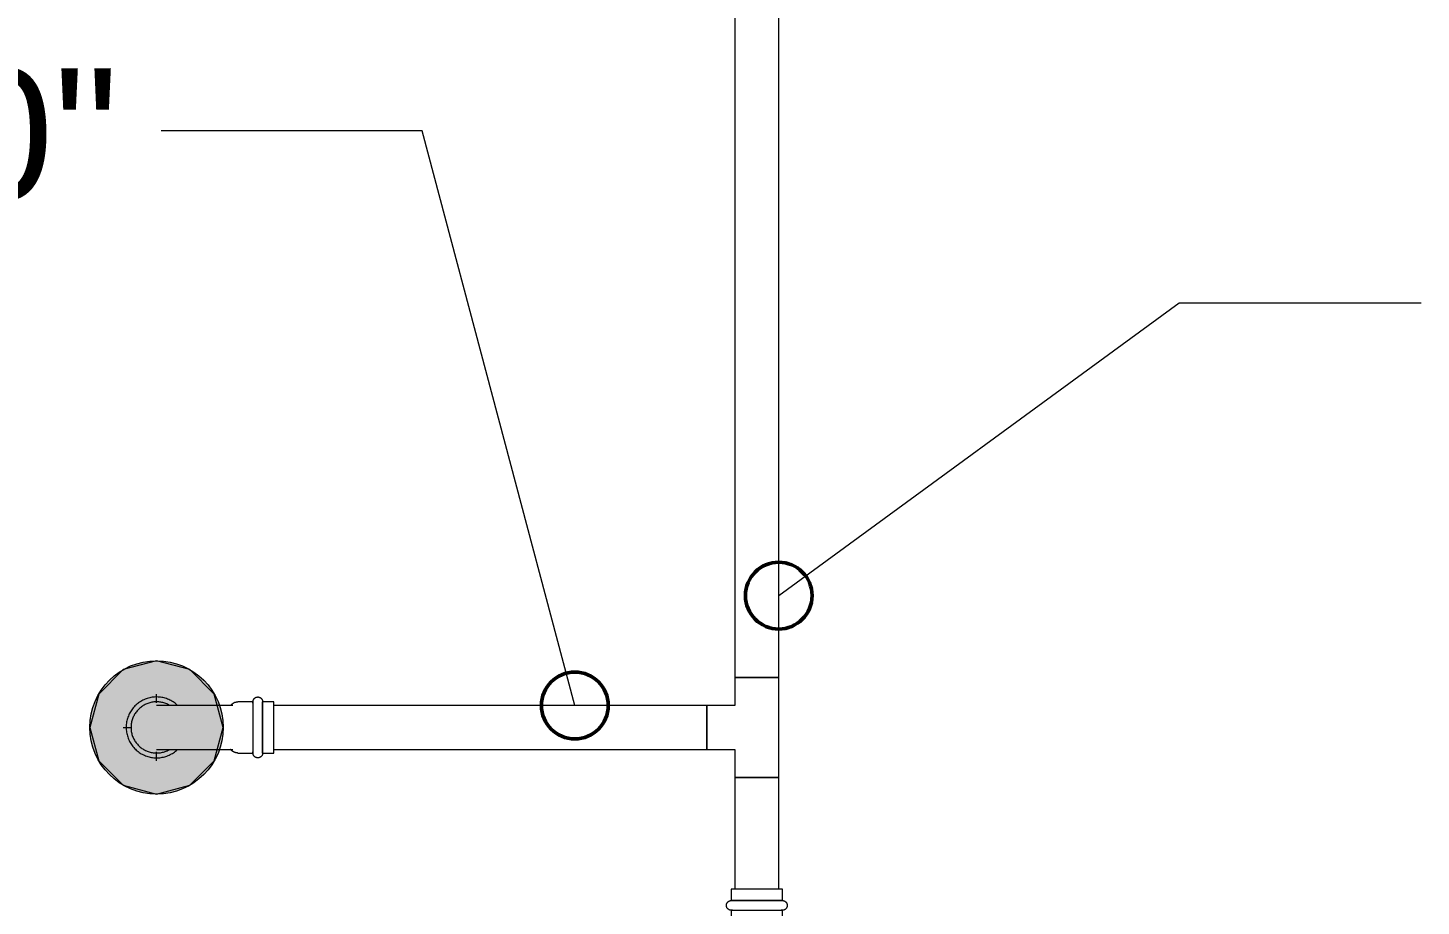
# Model space of a CAD drawing. Header units: inches. Extents: x -3679 to 241, y -496 to 1784.
# Drawn here: x -1187.48 to -1145.71, y 139.01 to 165.33 of the extents above; entities that cross this region are included whole.
import ezdxf

# ---------------------------------------------------------------- set-up
doc = ezdxf.new("R2010")
doc.units = ezdxf.units.IN
doc.header["$MEASUREMENT"] = 0
for name, color, linetype, lineweight in [('A-ANNO-NOTE', 250, 'Continuous', 9), ('G-ANNO-DIMS', 251, 'Continuous', 9), ('P-PIPE', 1, 'Continuous', 9), ('P-PIPE-CNTR', 1, 'Continuous', 9)]:
    doc.layers.add(name, color=color, linetype=linetype, lineweight=lineweight)
doc.styles.add('Arial', font='arial.ttf', dxfattribs={"height": 3.934132})

# ---------------------------------------------------------------- blocks, each defined once
blk = doc.blocks.new('Victaulic-VicPress316-Elbow 90-45deg Style P568_P571 - Standard-V2-SECOND LEVEL')
at = {"layer": 'P-PIPE'}
for p, q in [((-3203.704, 731.097), (-3203.704, 730.203)), ((-3202.389, 730.206), (-3202.389, 731.097)), ((-3203.813, 730.051), (-3203.813, 729.6)), ((-3202.28, 729.6), (-3202.28, 730.051)), ((-3203.046, 729.6), (-3203.813, 729.6)), ((-3202.28, 729.6), (-3203.046, 729.6)), ((-3203.813, 729.309), (-3203.813, 728.97)), ((-3203.046, 729.309), (-3203.813, 729.309)), ((-3202.28, 729.309), (-3203.046, 729.309)), ((-3202.28, 728.97), (-3202.28, 729.309)), ((-3203.813, 728.97), (-3203.046, 728.97)), ((-3203.046, 728.97), (-3202.28, 728.97))]:
    blk.add_line(p, q, dxfattribs=at)
at = {"layer": 'P-PIPE', "flags": 128}
for points in [[(-3203.046, 733.402), (-3203.083, 733.401), (-3203.119, 733.399), (-3203.155, 733.395), (-3203.191, 733.39), (-3203.227, 733.384), (-3203.263, 733.376), (-3203.298, 733.366), (-3203.333, 733.356), (-3203.367, 733.344), (-3203.401, 733.33), (-3203.434, 733.315), (-3203.467, 733.299), (-3203.499, 733.281), (-3203.53, 733.263), (-3203.561, 733.243), (-3203.591, 733.222), (-3203.619, 733.199), (-3203.647, 733.176), (-3203.674, 733.151), (-3203.7, 733.125), (-3203.725, 733.099), (-3203.749, 733.071), (-3203.772, 733.043), (-3203.793, 733.013), (-3203.813, 732.983), (-3203.833, 732.952), (-3203.85, 732.92), (-3203.867, 732.887), (-3203.882, 732.854), (-3203.896, 732.82), (-3203.909, 732.786), (-3203.92, 732.751), (-3203.93, 732.716), (-3203.938, 732.681), (-3203.945, 732.645), (-3203.95, 732.609), (-3203.954, 732.573), (-3203.957, 732.536), (-3203.958, 732.5), (-3203.958, 732.463), (-3203.956, 732.427), (-3203.953, 732.391), (-3203.948, 732.354), (-3203.942, 732.318), (-3203.934, 732.283), (-3203.925, 732.247), (-3203.915, 732.212), (-3203.903, 732.178), (-3203.89, 732.144), (-3203.875, 732.11), (-3203.859, 732.078), (-3203.842, 732.045), (-3203.824, 732.014), (-3203.804, 731.983), (-3203.783, 731.953), (-3203.761, 731.924), (-3203.738, 731.896), (-3203.714, 731.869)], [(-3203.046, 733.257), (-3203.077, 733.256), (-3203.107, 733.254), (-3203.138, 733.251), (-3203.168, 733.247), (-3203.198, 733.241), (-3203.228, 733.235), (-3203.258, 733.227), (-3203.287, 733.218), (-3203.316, 733.207), (-3203.345, 733.196), (-3203.373, 733.183), (-3203.4, 733.17), (-3203.427, 733.155), (-3203.453, 733.139), (-3203.479, 733.123), (-3203.504, 733.105), (-3203.528, 733.086), (-3203.551, 733.066), (-3203.574, 733.046), (-3203.596, 733.024), (-3203.617, 733.002), (-3203.637, 732.978), (-3203.656, 732.954), (-3203.674, 732.93), (-3203.691, 732.904), (-3203.707, 732.878), (-3203.722, 732.851), (-3203.736, 732.824), (-3203.749, 732.796), (-3203.76, 732.768), (-3203.771, 732.739), (-3203.78, 732.71), (-3203.789, 732.68), (-3203.796, 732.65), (-3203.801, 732.62), (-3203.806, 732.59), (-3203.809, 732.559), (-3203.812, 732.529), (-3203.812, 732.498), (-3203.812, 732.468), (-3203.811, 732.437), (-3203.808, 732.406), (-3203.804, 732.376), (-3203.799, 732.346), (-3203.792, 732.316), (-3203.785, 732.286), (-3203.776, 732.257), (-3203.766, 732.228), (-3203.755, 732.199), (-3203.743, 732.171), (-3203.73, 732.143), (-3203.715, 732.116), (-3203.704, 732.096)], [(-3202.389, 731.858), (-3202.367, 731.881), (-3202.343, 731.909), (-3202.32, 731.937), (-3202.299, 731.967), (-3202.279, 731.997), (-3202.26, 732.028), (-3202.242, 732.06), (-3202.225, 732.093), (-3202.21, 732.126), (-3202.196, 732.16), (-3202.183, 732.194), (-3202.172, 732.229), (-3202.163, 732.264), (-3202.154, 732.299), (-3202.147, 732.335), (-3202.142, 732.371), (-3202.138, 732.407), (-3202.135, 732.444), (-3202.134, 732.48), (-3202.134, 732.517), (-3202.136, 732.553), (-3202.139, 732.589), (-3202.144, 732.626), (-3202.15, 732.662), (-3202.158, 732.697), (-3202.167, 732.733), (-3202.177, 732.768), (-3202.189, 732.802), (-3202.202, 732.836), (-3202.217, 732.87), (-3202.233, 732.902), (-3202.25, 732.935), (-3202.268, 732.966), (-3202.288, 732.997), (-3202.309, 733.027), (-3202.331, 733.056), (-3202.354, 733.084), (-3202.378, 733.111), (-3202.404, 733.137), (-3202.43, 733.163), (-3202.457, 733.187), (-3202.486, 733.21), (-3202.515, 733.231), (-3202.545, 733.252), (-3202.576, 733.271), (-3202.608, 733.29), (-3202.64, 733.307), (-3202.673, 733.322), (-3202.706, 733.336), (-3202.741, 733.349), (-3202.775, 733.361), (-3202.81, 733.371), (-3202.846, 733.38), (-3202.881, 733.387), (-3202.917, 733.393), (-3202.954, 733.397), (-3202.99, 733.4), (-3203.026, 733.402), (-3203.046, 733.402)], [(-3202.385, 732.102), (-3202.37, 732.129), (-3202.356, 732.156), (-3202.343, 732.184), (-3202.332, 732.212), (-3202.321, 732.241), (-3202.312, 732.27), (-3202.304, 732.3), (-3202.297, 732.33), (-3202.291, 732.36), (-3202.286, 732.39), (-3202.283, 732.421), (-3202.281, 732.451), (-3202.28, 732.482), (-3202.28, 732.512), (-3202.281, 732.543), (-3202.284, 732.574), (-3202.288, 732.604), (-3202.293, 732.634), (-3202.3, 732.664), (-3202.307, 732.694), (-3202.316, 732.723), (-3202.326, 732.752), (-3202.337, 732.781), (-3202.349, 732.809), (-3202.362, 732.837), (-3202.377, 732.864), (-3202.392, 732.89), (-3202.409, 732.916), (-3202.426, 732.941), (-3202.445, 732.966), (-3202.464, 732.989), (-3202.485, 733.012), (-3202.506, 733.034), (-3202.528, 733.055), (-3202.551, 733.075), (-3202.575, 733.095), (-3202.6, 733.113), (-3202.625, 733.13), (-3202.651, 733.147), (-3202.677, 733.162), (-3202.705, 733.176), (-3202.732, 733.189), (-3202.761, 733.201), (-3202.789, 733.212), (-3202.818, 733.222), (-3202.848, 733.23), (-3202.878, 733.238), (-3202.908, 733.244), (-3202.938, 733.249), (-3202.968, 733.253), (-3202.999, 733.255), (-3203.029, 733.256), (-3203.046, 733.257)], [(-3203.704, 732.49), (-3203.704, 732.489), (-3203.704, 732.486), (-3203.704, 732.48), (-3203.704, 732.472), (-3203.704, 732.462), (-3203.704, 732.45), (-3203.704, 732.436), (-3203.704, 732.419), (-3203.704, 732.401), (-3203.704, 732.38), (-3203.704, 732.357), (-3203.704, 732.333), (-3203.704, 732.306), (-3203.704, 732.277), (-3203.704, 732.247), (-3203.704, 732.214), (-3203.704, 732.18), (-3203.704, 732.144), (-3203.704, 732.107), (-3203.704, 732.068), (-3203.704, 732.027), (-3203.704, 731.985), (-3203.704, 731.941), (-3203.704, 731.896), (-3203.704, 731.85), (-3203.704, 731.802), (-3203.704, 731.754), (-3203.704, 731.704), (-3203.704, 731.653), (-3203.704, 731.602), (-3203.704, 731.549), (-3203.704, 731.496), (-3203.704, 731.443), (-3203.704, 731.388), (-3203.704, 731.334), (-3203.704, 731.279), (-3203.704, 731.223), (-3203.704, 731.168), (-3203.704, 731.112), (-3203.704, 731.097)], [(-3202.389, 731.097), (-3202.389, 731.153), (-3202.389, 731.208), (-3202.389, 731.264), (-3202.389, 731.319), (-3202.389, 731.374), (-3202.389, 731.428), (-3202.389, 731.482), (-3202.389, 731.535), (-3202.389, 731.588), (-3202.389, 731.639), (-3202.389, 731.69), (-3202.389, 731.74), (-3202.389, 731.789), (-3202.389, 731.837), (-3202.389, 731.884), (-3202.389, 731.929), (-3202.389, 731.973), (-3202.389, 732.016), (-3202.389, 732.057), (-3202.389, 732.096), (-3202.389, 732.134), (-3202.389, 732.171), (-3202.389, 732.205), (-3202.389, 732.238), (-3202.389, 732.269), (-3202.389, 732.298), (-3202.389, 732.326), (-3202.389, 732.351), (-3202.389, 732.374), (-3202.389, 732.395), (-3202.389, 732.414), (-3202.389, 732.432), (-3202.389, 732.446), (-3202.389, 732.459), (-3202.389, 732.47), (-3202.389, 732.478), (-3202.389, 732.484), (-3202.389, 732.488), (-3202.389, 732.49), (-3202.389, 732.49)], [(-3203.813, 730.051), (-3203.812, 730.062), (-3203.812, 730.073), (-3203.811, 730.084), (-3203.809, 730.094), (-3203.807, 730.105), (-3203.805, 730.116), (-3203.802, 730.126), (-3203.799, 730.137), (-3203.795, 730.147), (-3203.791, 730.157), (-3203.787, 730.167), (-3203.782, 730.177), (-3203.777, 730.186), (-3203.771, 730.196), (-3203.765, 730.205), (-3203.759, 730.214), (-3203.752, 730.222), (-3203.745, 730.231), (-3203.738, 730.239), (-3203.73, 730.246), (-3203.722, 730.254), (-3203.714, 730.261), (-3203.705, 730.268), (-3203.704, 730.269)], [(-3202.389, 730.269), (-3202.38, 730.262), (-3202.372, 730.255), (-3202.364, 730.248), (-3202.356, 730.24), (-3202.348, 730.232), (-3202.341, 730.224), (-3202.335, 730.215), (-3202.328, 730.207), (-3202.322, 730.197), (-3202.317, 730.188), (-3202.311, 730.179), (-3202.306, 730.169), (-3202.302, 730.159), (-3202.298, 730.149), (-3202.294, 730.139), (-3202.291, 730.128), (-3202.288, 730.118), (-3202.285, 730.107), (-3202.283, 730.096), (-3202.282, 730.086), (-3202.281, 730.075), (-3202.28, 730.064), (-3202.28, 730.053), (-3202.28, 730.051)], [(-3203.813, 729.309), (-3203.818, 729.309), (-3203.824, 729.309), (-3203.83, 729.31), (-3203.836, 729.31), (-3203.841, 729.311), (-3203.847, 729.313), (-3203.853, 729.314), (-3203.858, 729.316), (-3203.864, 729.318), (-3203.869, 729.32), (-3203.875, 729.322), (-3203.88, 729.325), (-3203.885, 729.328), (-3203.89, 729.331), (-3203.895, 729.334), (-3203.899, 729.337), (-3203.904, 729.341), (-3203.908, 729.345), (-3203.913, 729.349), (-3203.917, 729.353), (-3203.921, 729.357), (-3203.925, 729.361), (-3203.928, 729.366), (-3203.932, 729.371), (-3203.935, 729.375), (-3203.938, 729.38), (-3203.941, 729.385), (-3203.944, 729.391), (-3203.946, 729.396), (-3203.948, 729.401), (-3203.95, 729.407), (-3203.952, 729.412), (-3203.953, 729.418), (-3203.955, 729.424), (-3203.956, 729.429), (-3203.957, 729.435), (-3203.957, 729.441), (-3203.958, 729.447), (-3203.958, 729.452), (-3203.958, 729.458), (-3203.958, 729.464), (-3203.957, 729.47), (-3203.956, 729.476), (-3203.955, 729.481), (-3203.954, 729.487), (-3203.953, 729.493), (-3203.951, 729.498), (-3203.949, 729.504), (-3203.947, 729.509), (-3203.945, 729.515), (-3203.942, 729.52), (-3203.94, 729.525), (-3203.937, 729.53), (-3203.934, 729.535), (-3203.93, 729.54), (-3203.927, 729.544), (-3203.923, 729.549), (-3203.919, 729.553), (-3203.915, 729.557), (-3203.911, 729.561), (-3203.906, 729.565), (-3203.902, 729.569), (-3203.897, 729.572), (-3203.892, 729.576), (-3203.888, 729.579), (-3203.882, 729.582), (-3203.877, 729.584), (-3203.872, 729.587), (-3203.867, 729.589), (-3203.861, 729.591), (-3203.856, 729.593), (-3203.85, 729.595), (-3203.845, 729.596), (-3203.839, 729.597), (-3203.833, 729.598), (-3203.827, 729.599), (-3203.821, 729.599), (-3203.816, 729.599), (-3203.813, 729.6)], [(-3203.046, 729.6), (-3203.077, 729.6), (-3203.107, 729.6), (-3203.138, 729.6), (-3203.168, 729.6), (-3203.198, 729.6), (-3203.228, 729.6), (-3203.258, 729.6), (-3203.287, 729.6), (-3203.316, 729.6), (-3203.345, 729.6), (-3203.373, 729.6), (-3203.4, 729.6), (-3203.427, 729.6), (-3203.453, 729.6), (-3203.479, 729.6), (-3203.504, 729.6), (-3203.528, 729.6), (-3203.551, 729.6), (-3203.574, 729.6), (-3203.596, 729.6), (-3203.617, 729.6), (-3203.637, 729.6), (-3203.656, 729.6), (-3203.674, 729.6), (-3203.691, 729.6), (-3203.707, 729.6), (-3203.722, 729.6), (-3203.736, 729.6), (-3203.749, 729.6), (-3203.76, 729.6), (-3203.771, 729.6), (-3203.78, 729.6), (-3203.789, 729.6), (-3203.796, 729.6), (-3203.801, 729.6), (-3203.806, 729.6), (-3203.809, 729.6), (-3203.812, 729.6), (-3203.812, 729.6), (-3203.813, 729.6)], [(-3203.813, 729.6), (-3203.812, 729.6), (-3203.81, 729.6), (-3203.807, 729.6), (-3203.803, 729.6), (-3203.797, 729.6), (-3203.791, 729.6), (-3203.783, 729.6), (-3203.774, 729.6)], [(-3202.28, 729.6), (-3202.28, 729.6), (-3202.282, 729.6), (-3202.285, 729.6), (-3202.289, 729.6), (-3202.295, 729.6), (-3202.302, 729.6), (-3202.309, 729.6), (-3202.318, 729.6), (-3202.329, 729.6), (-3202.34, 729.6), (-3202.353, 729.6), (-3202.366, 729.6), (-3202.381, 729.6), (-3202.397, 729.6), (-3202.413, 729.6), (-3202.431, 729.6), (-3202.45, 729.6), (-3202.47, 729.6), (-3202.49, 729.6), (-3202.512, 729.6), (-3202.534, 729.6), (-3202.558, 729.6), (-3202.582, 729.6), (-3202.606, 729.6), (-3202.632, 729.6), (-3202.658, 729.6), (-3202.685, 729.6), (-3202.712, 729.6), (-3202.74, 729.6), (-3202.768, 729.6), (-3202.797, 729.6), (-3202.826, 729.6), (-3202.856, 729.6), (-3202.886, 729.6), (-3202.916, 729.6), (-3202.946, 729.6), (-3202.977, 729.6), (-3203.007, 729.6), (-3203.038, 729.6), (-3203.046, 729.6)], [(-3202.321, 729.6), (-3202.312, 729.6), (-3202.304, 729.6), (-3202.297, 729.6), (-3202.291, 729.6), (-3202.286, 729.6), (-3202.283, 729.6), (-3202.281, 729.6), (-3202.28, 729.6), (-3202.28, 729.6)], [(-3202.28, 729.6), (-3202.274, 729.599), (-3202.268, 729.599), (-3202.262, 729.598), (-3202.256, 729.598), (-3202.251, 729.597), (-3202.245, 729.595), (-3202.239, 729.594), (-3202.234, 729.592), (-3202.228, 729.59), (-3202.223, 729.588), (-3202.218, 729.586), (-3202.212, 729.583), (-3202.207, 729.58), (-3202.202, 729.577), (-3202.197, 729.574), (-3202.193, 729.571), (-3202.188, 729.567), (-3202.184, 729.563), (-3202.179, 729.559), (-3202.175, 729.555), (-3202.171, 729.551), (-3202.167, 729.547), (-3202.164, 729.542), (-3202.16, 729.537), (-3202.157, 729.533), (-3202.154, 729.528), (-3202.151, 729.523), (-3202.149, 729.517), (-3202.146, 729.512), (-3202.144, 729.507), (-3202.142, 729.501), (-3202.14, 729.496), (-3202.139, 729.49), (-3202.137, 729.484), (-3202.136, 729.479), (-3202.135, 729.473), (-3202.135, 729.467), (-3202.134, 729.461), (-3202.134, 729.456), (-3202.134, 729.45), (-3202.134, 729.444), (-3202.135, 729.438), (-3202.136, 729.432), (-3202.137, 729.427), (-3202.138, 729.421), (-3202.139, 729.415), (-3202.141, 729.41), (-3202.143, 729.404), (-3202.145, 729.399), (-3202.147, 729.393), (-3202.15, 729.388), (-3202.152, 729.383), (-3202.155, 729.378), (-3202.159, 729.373), (-3202.162, 729.368), (-3202.165, 729.364), (-3202.169, 729.359), (-3202.173, 729.355), (-3202.177, 729.351), (-3202.181, 729.347), (-3202.186, 729.343), (-3202.19, 729.339), (-3202.195, 729.336), (-3202.2, 729.332), (-3202.205, 729.329), (-3202.21, 729.326), (-3202.215, 729.324), (-3202.22, 729.321), (-3202.225, 729.319), (-3202.231, 729.317), (-3202.236, 729.315), (-3202.242, 729.313), (-3202.248, 729.312), (-3202.253, 729.311), (-3202.259, 729.31), (-3202.265, 729.309), (-3202.271, 729.309), (-3202.276, 729.309), (-3202.28, 729.309)], [(-3203.771, 729.309), (-3203.78, 729.309), (-3203.789, 729.309), (-3203.796, 729.309), (-3203.801, 729.309), (-3203.806, 729.309), (-3203.809, 729.309), (-3203.812, 729.309), (-3203.812, 729.309), (-3203.813, 729.309)], [(-3203.813, 729.309), (-3203.812, 729.309), (-3203.81, 729.309), (-3203.807, 729.309), (-3203.803, 729.309), (-3203.797, 729.309), (-3203.791, 729.309), (-3203.783, 729.309), (-3203.774, 729.309), (-3203.763, 729.309), (-3203.752, 729.309), (-3203.74, 729.309), (-3203.726, 729.309), (-3203.711, 729.309), (-3203.695, 729.309), (-3203.679, 729.309), (-3203.661, 729.309), (-3203.642, 729.309), (-3203.622, 729.309), (-3203.602, 729.309), (-3203.58, 729.309), (-3203.558, 729.309), (-3203.534, 729.309), (-3203.51, 729.309), (-3203.486, 729.309), (-3203.46, 729.309), (-3203.434, 729.309), (-3203.407, 729.309), (-3203.38, 729.309), (-3203.352, 729.309), (-3203.324, 729.309), (-3203.295, 729.309), (-3203.266, 729.309), (-3203.236, 729.309), (-3203.206, 729.309), (-3203.176, 729.309), (-3203.146, 729.309), (-3203.116, 729.309), (-3203.085, 729.309), (-3203.054, 729.309), (-3203.046, 729.309)], [(-3203.046, 729.309), (-3203.015, 729.309), (-3202.985, 729.309), (-3202.954, 729.309), (-3202.924, 729.309), (-3202.894, 729.309), (-3202.864, 729.309), (-3202.834, 729.309), (-3202.805, 729.309), (-3202.776, 729.309), (-3202.748, 729.309), (-3202.72, 729.309), (-3202.692, 729.309), (-3202.665, 729.309), (-3202.639, 729.309), (-3202.613, 729.309), (-3202.588, 729.309), (-3202.564, 729.309), (-3202.541, 729.309), (-3202.518, 729.309), (-3202.496, 729.309), (-3202.475, 729.309), (-3202.455, 729.309), (-3202.436, 729.309), (-3202.418, 729.309), (-3202.401, 729.309), (-3202.385, 729.309), (-3202.37, 729.309), (-3202.356, 729.309), (-3202.343, 729.309), (-3202.332, 729.309), (-3202.321, 729.309), (-3202.312, 729.309), (-3202.304, 729.309), (-3202.297, 729.309), (-3202.291, 729.309), (-3202.286, 729.309), (-3202.283, 729.309), (-3202.281, 729.309), (-3202.28, 729.309), (-3202.28, 729.309)], [(-3202.28, 729.309), (-3202.28, 729.309), (-3202.282, 729.309), (-3202.285, 729.309), (-3202.289, 729.309), (-3202.295, 729.309), (-3202.302, 729.309), (-3202.309, 729.309), (-3202.318, 729.309)]]:
    blk.add_lwpolyline(points, dxfattribs=at)
blk = doc.blocks.new('Victaulic-VicPress316-Elbow 90-45deg Style P568_P571 - Standard-V45-SECOND LEVEL')
at = {"layer": 'P-PIPE'}
for p, q in [((-1166.392, 139.515), (-1166.392, 139.177)), ((-1165.625, 139.515), (-1166.392, 139.515)), ((-1166.392, 139.177), (-1165.625, 139.177)), ((-1164.859, 139.515), (-1165.625, 139.515)), ((-1165.625, 139.177), (-1164.859, 139.177)), ((-1164.859, 139.177), (-1164.859, 139.515)), ((-1166.392, 138.886), (-1166.392, 138.434)), ((-1166.392, 138.886), (-1165.625, 138.886)), ((-1165.625, 138.886), (-1164.859, 138.886)), ((-1164.859, 138.434), (-1164.859, 138.886)), ((-1166.283, 138.279), (-1166.283, 137.388)), ((-1164.968, 137.388), (-1164.968, 138.282))]:
    blk.add_line(p, q, dxfattribs=at)
at = {"layer": 'P-PIPE', "flags": 128}
for points in [[(-1166.392, 138.886), (-1166.397, 138.886), (-1166.403, 138.886), (-1166.409, 138.887), (-1166.415, 138.887), (-1166.42, 138.888), (-1166.426, 138.89), (-1166.432, 138.891), (-1166.437, 138.893), (-1166.443, 138.895), (-1166.448, 138.897), (-1166.453, 138.899), (-1166.459, 138.902), (-1166.464, 138.905), (-1166.469, 138.908), (-1166.474, 138.911), (-1166.478, 138.914), (-1166.483, 138.918), (-1166.487, 138.922), (-1166.492, 138.926), (-1166.496, 138.93), (-1166.5, 138.934), (-1166.504, 138.938), (-1166.507, 138.943), (-1166.511, 138.948), (-1166.514, 138.952), (-1166.517, 138.957), (-1166.52, 138.962), (-1166.522, 138.968), (-1166.525, 138.973), (-1166.527, 138.978), (-1166.529, 138.984), (-1166.531, 138.989), (-1166.532, 138.995), (-1166.534, 139.001), (-1166.535, 139.006), (-1166.536, 139.012), (-1166.536, 139.018), (-1166.537, 139.024), (-1166.537, 139.029), (-1166.537, 139.035), (-1166.537, 139.041), (-1166.536, 139.047), (-1166.535, 139.053), (-1166.534, 139.058), (-1166.533, 139.064), (-1166.532, 139.07), (-1166.53, 139.075), (-1166.528, 139.081), (-1166.526, 139.086), (-1166.524, 139.092), (-1166.521, 139.097), (-1166.519, 139.102), (-1166.516, 139.107), (-1166.512, 139.112), (-1166.509, 139.117), (-1166.506, 139.121), (-1166.502, 139.126), (-1166.498, 139.13), (-1166.494, 139.134), (-1166.49, 139.138), (-1166.485, 139.142), (-1166.481, 139.146), (-1166.476, 139.149), (-1166.471, 139.153), (-1166.467, 139.156), (-1166.461, 139.159), (-1166.456, 139.161), (-1166.451, 139.164), (-1166.446, 139.166), (-1166.44, 139.168), (-1166.435, 139.17), (-1166.429, 139.172), (-1166.423, 139.173), (-1166.418, 139.174), (-1166.412, 139.175), (-1166.406, 139.176), (-1166.4, 139.176), (-1166.395, 139.177), (-1166.392, 139.177)], [(-1165.625, 139.177), (-1165.656, 139.177), (-1165.686, 139.177), (-1165.717, 139.177), (-1165.747, 139.177), (-1165.777, 139.177), (-1165.807, 139.177), (-1165.837, 139.177), (-1165.866, 139.177), (-1165.895, 139.177), (-1165.923, 139.177), (-1165.951, 139.177), (-1165.979, 139.177), (-1166.006, 139.177), (-1166.032, 139.177), (-1166.058, 139.177), (-1166.083, 139.177), (-1166.107, 139.177), (-1166.13, 139.177), (-1166.153, 139.177), (-1166.175, 139.177), (-1166.196, 139.177), (-1166.216, 139.177), (-1166.235, 139.177), (-1166.253, 139.177), (-1166.27, 139.177), (-1166.286, 139.177), (-1166.301, 139.177), (-1166.315, 139.177), (-1166.328, 139.177), (-1166.339, 139.177), (-1166.35, 139.177), (-1166.359, 139.177), (-1166.368, 139.177), (-1166.375, 139.177), (-1166.38, 139.177), (-1166.385, 139.177), (-1166.388, 139.177), (-1166.391, 139.177), (-1166.391, 139.177), (-1166.392, 139.177)], [(-1166.392, 139.177), (-1166.391, 139.177), (-1166.389, 139.177), (-1166.386, 139.177), (-1166.382, 139.177), (-1166.376, 139.177), (-1166.37, 139.177), (-1166.362, 139.177), (-1166.353, 139.177)], [(-1164.859, 139.177), (-1164.859, 139.177), (-1164.861, 139.177), (-1164.864, 139.177), (-1164.868, 139.177), (-1164.874, 139.177), (-1164.88, 139.177), (-1164.888, 139.177), (-1164.897, 139.177), (-1164.908, 139.177), (-1164.919, 139.177), (-1164.932, 139.177), (-1164.945, 139.177), (-1164.96, 139.177), (-1164.976, 139.177), (-1164.992, 139.177), (-1165.01, 139.177), (-1165.029, 139.177), (-1165.049, 139.177), (-1165.069, 139.177), (-1165.091, 139.177), (-1165.113, 139.177), (-1165.137, 139.177), (-1165.161, 139.177), (-1165.185, 139.177), (-1165.211, 139.177), (-1165.237, 139.177), (-1165.264, 139.177), (-1165.291, 139.177), (-1165.319, 139.177), (-1165.347, 139.177), (-1165.376, 139.177), (-1165.405, 139.177), (-1165.435, 139.177), (-1165.465, 139.177), (-1165.495, 139.177), (-1165.525, 139.177), (-1165.556, 139.177), (-1165.586, 139.177), (-1165.617, 139.177), (-1165.625, 139.177)], [(-1164.9, 139.177), (-1164.891, 139.177), (-1164.882, 139.177), (-1164.875, 139.177), (-1164.87, 139.177), (-1164.865, 139.177), (-1164.862, 139.177), (-1164.859, 139.177), (-1164.859, 139.177), (-1164.859, 139.177)], [(-1164.859, 139.177), (-1164.853, 139.176), (-1164.847, 139.176), (-1164.841, 139.175), (-1164.835, 139.175), (-1164.83, 139.174), (-1164.824, 139.172), (-1164.818, 139.171), (-1164.813, 139.169), (-1164.807, 139.167), (-1164.802, 139.165), (-1164.797, 139.163), (-1164.791, 139.16), (-1164.786, 139.157), (-1164.781, 139.154), (-1164.776, 139.151), (-1164.772, 139.148), (-1164.767, 139.144), (-1164.763, 139.14), (-1164.758, 139.136), (-1164.754, 139.132), (-1164.75, 139.128), (-1164.746, 139.124), (-1164.743, 139.119), (-1164.739, 139.114), (-1164.736, 139.11), (-1164.733, 139.105), (-1164.73, 139.1), (-1164.728, 139.094), (-1164.725, 139.089), (-1164.723, 139.084), (-1164.721, 139.078), (-1164.719, 139.073), (-1164.718, 139.067), (-1164.716, 139.061), (-1164.715, 139.056), (-1164.714, 139.05), (-1164.714, 139.044), (-1164.713, 139.038), (-1164.713, 139.033), (-1164.713, 139.027), (-1164.713, 139.021), (-1164.714, 139.015), (-1164.715, 139.009), (-1164.716, 139.004), (-1164.717, 138.998), (-1164.718, 138.992), (-1164.72, 138.987), (-1164.722, 138.981), (-1164.724, 138.976), (-1164.726, 138.97), (-1164.729, 138.965), (-1164.731, 138.96), (-1164.734, 138.955), (-1164.738, 138.95), (-1164.741, 138.945), (-1164.744, 138.941), (-1164.748, 138.936), (-1164.752, 138.932), (-1164.756, 138.928), (-1164.76, 138.924), (-1164.765, 138.92), (-1164.769, 138.916), (-1164.774, 138.913), (-1164.779, 138.909), (-1164.783, 138.906), (-1164.789, 138.903), (-1164.794, 138.901), (-1164.799, 138.898), (-1164.804, 138.896), (-1164.81, 138.894), (-1164.815, 138.892), (-1164.821, 138.89), (-1164.827, 138.889), (-1164.832, 138.888), (-1164.838, 138.887), (-1164.844, 138.886), (-1164.85, 138.886), (-1164.855, 138.886), (-1164.859, 138.886)], [(-1166.35, 138.886), (-1166.359, 138.886), (-1166.368, 138.886), (-1166.375, 138.886), (-1166.38, 138.886), (-1166.385, 138.886), (-1166.388, 138.886), (-1166.391, 138.886), (-1166.391, 138.886), (-1166.392, 138.886)], [(-1166.392, 138.886), (-1166.391, 138.886), (-1166.389, 138.886), (-1166.386, 138.886), (-1166.382, 138.886), (-1166.376, 138.886), (-1166.37, 138.886), (-1166.362, 138.886), (-1166.353, 138.886), (-1166.342, 138.886), (-1166.331, 138.886), (-1166.318, 138.886), (-1166.305, 138.886), (-1166.29, 138.886), (-1166.274, 138.886), (-1166.258, 138.886), (-1166.24, 138.886), (-1166.221, 138.886), (-1166.201, 138.886), (-1166.181, 138.886), (-1166.159, 138.886), (-1166.137, 138.886), (-1166.113, 138.886), (-1166.089, 138.886), (-1166.065, 138.886), (-1166.039, 138.886), (-1166.013, 138.886), (-1165.986, 138.886), (-1165.959, 138.886), (-1165.931, 138.886), (-1165.903, 138.886), (-1165.874, 138.886), (-1165.845, 138.886), (-1165.815, 138.886), (-1165.785, 138.886), (-1165.755, 138.886), (-1165.725, 138.886), (-1165.694, 138.886), (-1165.664, 138.886), (-1165.633, 138.886), (-1165.625, 138.886)], [(-1165.625, 138.886), (-1165.594, 138.886), (-1165.564, 138.886), (-1165.533, 138.886), (-1165.503, 138.886), (-1165.473, 138.886), (-1165.443, 138.886), (-1165.413, 138.886), (-1165.384, 138.886), (-1165.355, 138.886), (-1165.327, 138.886), (-1165.299, 138.886), (-1165.271, 138.886), (-1165.244, 138.886), (-1165.218, 138.886), (-1165.192, 138.886), (-1165.167, 138.886), (-1165.143, 138.886), (-1165.12, 138.886), (-1165.097, 138.886), (-1165.075, 138.886), (-1165.054, 138.886), (-1165.034, 138.886), (-1165.015, 138.886), (-1164.997, 138.886), (-1164.98, 138.886), (-1164.964, 138.886), (-1164.949, 138.886), (-1164.935, 138.886), (-1164.922, 138.886), (-1164.911, 138.886), (-1164.9, 138.886), (-1164.891, 138.886), (-1164.882, 138.886), (-1164.875, 138.886), (-1164.87, 138.886), (-1164.865, 138.886), (-1164.862, 138.886), (-1164.859, 138.886), (-1164.859, 138.886), (-1164.859, 138.886)], [(-1164.859, 138.886), (-1164.859, 138.886), (-1164.861, 138.886), (-1164.864, 138.886), (-1164.868, 138.886), (-1164.874, 138.886), (-1164.88, 138.886), (-1164.888, 138.886), (-1164.897, 138.886)], [(-1166.283, 138.216), (-1166.291, 138.223), (-1166.299, 138.23), (-1166.307, 138.237), (-1166.315, 138.245), (-1166.323, 138.253), (-1166.33, 138.261), (-1166.336, 138.27), (-1166.343, 138.279), (-1166.349, 138.288), (-1166.354, 138.297), (-1166.36, 138.306), (-1166.365, 138.316), (-1166.369, 138.326), (-1166.373, 138.336), (-1166.377, 138.346), (-1166.38, 138.357), (-1166.383, 138.367), (-1166.386, 138.378), (-1166.388, 138.389), (-1166.389, 138.399), (-1166.39, 138.41), (-1166.391, 138.421), (-1166.392, 138.432), (-1166.392, 138.434)], [(-1164.859, 138.434), (-1164.859, 138.423), (-1164.859, 138.412), (-1164.86, 138.401), (-1164.862, 138.391), (-1164.864, 138.38), (-1164.866, 138.369), (-1164.869, 138.359), (-1164.872, 138.348), (-1164.876, 138.338), (-1164.88, 138.328), (-1164.884, 138.318), (-1164.889, 138.308), (-1164.895, 138.299), (-1164.9, 138.289), (-1164.906, 138.28), (-1164.912, 138.271), (-1164.919, 138.263), (-1164.926, 138.254), (-1164.933, 138.246), (-1164.941, 138.239), (-1164.949, 138.231), (-1164.957, 138.224), (-1164.966, 138.217), (-1164.968, 138.216)], [(-1166.283, 136.653), (-1166.283, 136.683), (-1166.283, 136.731), (-1166.283, 136.781), (-1166.283, 136.832), (-1166.283, 136.883), (-1166.283, 136.936), (-1166.283, 136.989), (-1166.283, 137.042), (-1166.283, 137.097), (-1166.283, 137.151), (-1166.283, 137.206), (-1166.283, 137.262), (-1166.283, 137.317), (-1166.283, 137.373), (-1166.283, 137.388)], [(-1164.968, 137.388), (-1164.968, 137.332), (-1164.968, 137.277), (-1164.968, 137.221), (-1164.968, 137.166), (-1164.968, 137.111), (-1164.968, 137.057), (-1164.968, 137.003), (-1164.968, 136.95), (-1164.968, 136.897), (-1164.968, 136.846), (-1164.968, 136.795), (-1164.968, 136.745), (-1164.968, 136.696), (-1164.968, 136.648), (-1164.968, 136.624)], [(-1165.625, 136.907), (-1165.661, 136.906), (-1165.698, 136.904), (-1165.734, 136.9), (-1165.77, 136.895), (-1165.806, 136.889), (-1165.842, 136.881), (-1165.877, 136.872), (-1165.912, 136.861), (-1165.946, 136.849), (-1165.98, 136.835), (-1166.013, 136.82), (-1166.046, 136.804), (-1166.078, 136.786), (-1166.109, 136.768), (-1166.14, 136.748), (-1166.17, 136.727), (-1166.198, 136.704), (-1166.226, 136.681), (-1166.253, 136.656)], [(-1165.625, 135.083), (-1165.589, 135.084), (-1165.552, 135.086), (-1165.516, 135.09), (-1165.48, 135.095), (-1165.444, 135.101), (-1165.408, 135.109), (-1165.373, 135.119), (-1165.338, 135.129), (-1165.304, 135.141), (-1165.27, 135.155), (-1165.237, 135.17), (-1165.204, 135.186), (-1165.172, 135.204), (-1165.141, 135.222), (-1165.11, 135.242), (-1165.08, 135.264), (-1165.052, 135.286), (-1165.024, 135.309), (-1164.997, 135.334), (-1164.971, 135.36), (-1164.946, 135.386), (-1164.922, 135.414), (-1164.899, 135.443), (-1164.878, 135.472), (-1164.858, 135.502), (-1164.838, 135.533), (-1164.821, 135.565), (-1164.804, 135.598), (-1164.789, 135.631), (-1164.775, 135.665), (-1164.762, 135.699), (-1164.751, 135.734), (-1164.742, 135.769), (-1164.733, 135.804), (-1164.726, 135.84), (-1164.721, 135.876), (-1164.717, 135.912), (-1164.714, 135.949), (-1164.713, 135.985), (-1164.713, 136.022), (-1164.715, 136.058), (-1164.718, 136.094), (-1164.723, 136.131), (-1164.729, 136.167), (-1164.737, 136.202), (-1164.746, 136.238), (-1164.756, 136.273), (-1164.768, 136.307), (-1164.781, 136.341), (-1164.796, 136.375), (-1164.812, 136.407), (-1164.829, 136.44), (-1164.847, 136.471), (-1164.867, 136.502), (-1164.888, 136.532), (-1164.91, 136.561), (-1164.933, 136.589), (-1164.957, 136.616), (-1164.983, 136.642), (-1165.009, 136.668), (-1165.036, 136.692), (-1165.065, 136.715), (-1165.094, 136.736), (-1165.124, 136.757), (-1165.155, 136.777), (-1165.186, 136.795), (-1165.219, 136.812), (-1165.252, 136.827), (-1165.285, 136.841), (-1165.319, 136.854), (-1165.354, 136.866), (-1165.389, 136.876), (-1165.425, 136.885), (-1165.46, 136.892), (-1165.496, 136.898), (-1165.533, 136.902), (-1165.569, 136.905), (-1165.605, 136.907), (-1165.625, 136.907)], [(-1164.968, 135.997), (-1164.968, 135.995), (-1164.968, 135.995)], [(-1166.257, 135.338), (-1166.241, 135.323), (-1166.214, 135.298), (-1166.185, 135.275), (-1166.156, 135.254), (-1166.126, 135.233), (-1166.095, 135.214), (-1166.064, 135.195), (-1166.031, 135.178), (-1165.998, 135.163), (-1165.965, 135.149), (-1165.931, 135.136), (-1165.896, 135.124), (-1165.861, 135.114), (-1165.825, 135.105), (-1165.79, 135.098), (-1165.754, 135.092), (-1165.717, 135.088), (-1165.681, 135.085), (-1165.645, 135.083), (-1165.625, 135.083)]]:
    blk.add_lwpolyline(points, dxfattribs=at)

msp = doc.modelspace()

# ---------------------------------------------------------------- hatches: boundary and pattern name
at = {"layer": 'A-ANNO-NOTE'}
h = msp.add_hatch(color=256, dxfattribs=at)
edge = h.paths.add_edge_path(flags=0)
edge.add_arc((-1183.625, 144.365), 2, 0, 360)
msp.add_hatch(color=256, dxfattribs=at).paths.add_polyline_path([(-1183.625, 142.365), (-1182.625, 142.633), (-1181.893, 143.365), (-1181.625, 144.365), (-1181.893, 145.365), (-1182.625, 146.097), (-1183.625, 146.365), (-1184.625, 146.097), (-1185.357, 145.365), (-1185.625, 144.365), (-1185.357, 143.365), (-1184.625, 142.633)], flags=0)

# ---------------------------------------------------------------- linework, layer by layer
for p, q in [((-1183.625, 146.365), (-1184.625, 146.097)), ((-1182.625, 146.097), (-1183.625, 146.365)), ((-1184.625, 146.097), (-1185.357, 145.365)), ((-1181.893, 145.365), (-1182.625, 146.097)), ((-1185.357, 145.365), (-1185.625, 144.365)), ((-1181.625, 144.365), (-1181.893, 145.365)), ((-1185.625, 144.365), (-1185.357, 143.365)), ((-1181.893, 143.365), (-1181.625, 144.365)), ((-1185.357, 143.365), (-1184.625, 142.633)), ((-1182.625, 142.633), (-1181.893, 143.365)), ((-1184.625, 142.633), (-1183.625, 142.365)), ((-1183.625, 142.365), (-1182.625, 142.633))]:
    msp.add_line(p, q, dxfattribs=at)
msp.add_circle((-1183.625, 144.365), 2, dxfattribs=at)
at = {"layer": 'G-ANNO-DIMS'}
for p, q in [((-1175.662, 162.244), (-1183.486, 162.244)), ((-1171.083, 145.022), (-1175.662, 162.244)), ((-1164.968, 148.314), (-1152.956, 157.092)), ((-1152.956, 157.092), (-1145.705, 157.092))]:
    msp.add_line(p, q, dxfattribs=at)
at = {"layer": 'G-ANNO-DIMS', "lineweight": 50}
for centre in [(-1164.968, 148.314), (-1171.083, 145.022)]:
    msp.add_circle(centre, 1, dxfattribs=at)
at = {"layer": 'P-PIPE'}
for p, q in [((-1166.283, 216.845), (-1166.283, 145.861)), ((-1164.968, 145.861), (-1164.968, 216.845)), ((-1164.968, 145.861), (-1166.283, 145.861)), ((-1166.282, 145.861), (-1166.282, 145.022)), ((-1166.282, 145.861), (-1166.26, 145.861)), ((-1166.26, 145.861), (-1166.194, 145.861)), ((-1166.194, 145.861), (-1166.09, 145.861)), ((-1166.09, 145.861), (-1165.954, 145.861)), ((-1165.954, 145.861), (-1165.795, 145.861)), ((-1165.795, 145.861), (-1165.455, 145.861)), ((-1165.455, 145.861), (-1165.296, 145.861)), ((-1165.296, 145.861), (-1165.16, 145.861)), ((-1165.16, 145.861), (-1165.056, 145.861)), ((-1165.056, 145.861), (-1164.99, 145.861)), ((-1164.99, 145.861), (-1164.968, 145.861)), ((-1164.968, 142.869), (-1164.968, 145.861)), ((-1167.121, 145.022), (-1180.105, 145.022)), ((-1167.121, 145.022), (-1167.121, 143.707)), ((-1166.282, 145.022), (-1167.121, 145.022)), ((-1167.121, 145), (-1167.121, 145.022)), ((-1167.121, 144.934), (-1167.121, 145)), ((-1167.121, 144.83), (-1167.121, 144.934)), ((-1167.121, 144.694), (-1167.121, 144.83)), ((-1167.121, 144.535), (-1167.121, 144.694)), ((-1167.121, 144.195), (-1167.121, 144.535)), ((-1167.121, 144.036), (-1167.121, 144.195)), ((-1167.121, 143.9), (-1167.121, 144.036)), ((-1167.121, 143.796), (-1167.121, 143.9)), ((-1167.121, 143.73), (-1167.121, 143.796)), ((-1167.121, 143.707), (-1167.121, 143.73)), ((-1180.105, 143.707), (-1167.121, 143.707)), ((-1167.121, 143.707), (-1166.282, 143.707)), ((-1166.282, 143.707), (-1166.282, 142.869)), ((-1166.283, 142.869), (-1166.283, 139.515)), ((-1166.283, 142.869), (-1164.968, 142.869)), ((-1166.26, 142.869), (-1166.282, 142.869)), ((-1166.194, 142.869), (-1166.26, 142.869)), ((-1166.09, 142.869), (-1166.194, 142.869)), ((-1165.954, 142.869), (-1166.09, 142.869)), ((-1165.795, 142.869), (-1165.954, 142.869)), ((-1165.455, 142.869), (-1165.795, 142.869)), ((-1165.296, 142.869), (-1165.455, 142.869)), ((-1165.16, 142.869), (-1165.296, 142.869)), ((-1165.056, 142.869), (-1165.16, 142.869)), ((-1164.99, 142.869), (-1165.056, 142.869)), ((-1164.968, 142.869), (-1164.99, 142.869)), ((-1164.968, 139.515), (-1164.968, 142.869))]:
    msp.add_line(p, q, dxfattribs=at)
at = {"layer": 'P-PIPE-CNTR'}
for p, q in [((-1183.625, 145.101), (-1183.625, 145.365)), ((-1184.625, 144.365), (-1184.363, 144.365)), ((-1183.625, 143.365), (-1183.625, 143.629))]:
    msp.add_line(p, q, dxfattribs=at)

# ---------------------------------------------------------------- block references
at = {"layer": 'P-PIPE', "rotation": 90}
msp.add_blockref('Victaulic-VicPress316-Elbow 90-45deg Style P568_P571 - Standard-V2-SECOND LEVEL', (-451.135, 3347.411), dxfattribs=at)
at = {"layer": 'P-PIPE'}
msp.add_blockref('Victaulic-VicPress316-Elbow 90-45deg Style P568_P571 - Standard-V45-SECOND LEVEL', (0, 0), dxfattribs=at)

# ---------------------------------------------------------------- texts
at = {"layer": 'G-ANNO-DIMS', "insert": (-1214.946, 164.113), "char_height": 3.93413, "width": 35.952, "attachment_point": 1, "line_spacing_factor": 0.938532, "style": 'Arial'}
msp.add_mtext('BOP 7\' - 10"', dxfattribs=at)

doc.saveas('drawing.dxf')
